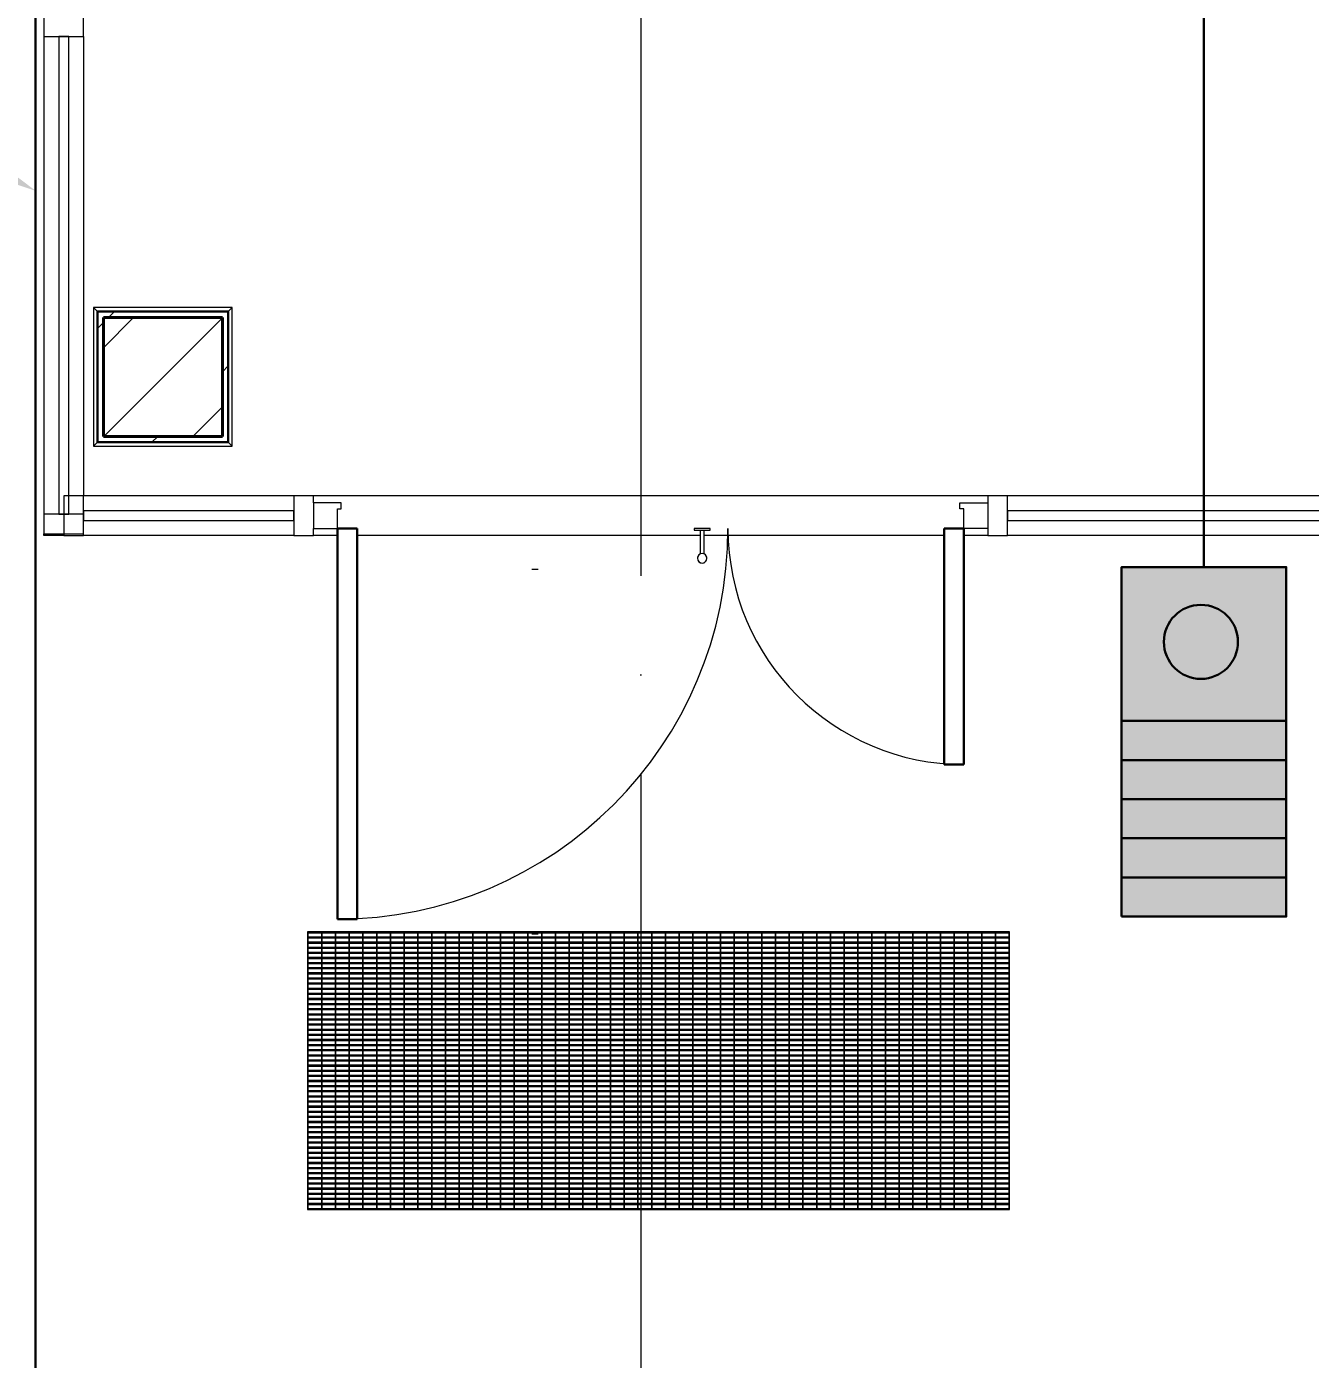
# Model space of a CAD drawing. Header units: millimetres. Extents: x -404508 to 361533, y -175093 to 31861.
# Drawn here: x -21061 to -17824, y -158460 to -155099 of the extents above; entities that cross this region are included whole.
import ezdxf
from ezdxf import colors
from ezdxf.entities.mleader import LeaderData, LeaderLine
from ezdxf.math import Vec2, Vec3

# ---------------------------------------------------------------- set-up
doc = ezdxf.new("R2010")
doc.units = ezdxf.units.MM
doc.linetypes.add('ADSK_Линия сетки', pattern=[25, 20, -2.5, 0, -2.5])
doc.linetypes.add('ADSK_Невидимые', pattern=[5, 3, -2])
for name, color, linetype, lineweight in [('E-Безопасность-G', 153, 'Continuous', 35), ('RC-Выноски', 7, 'Continuous', 0), ('Витраж', 7, 'Continuous', 9), ('Двери', 252, 'Continuous', 9), ('Лестницы', 252, 'Continuous', 9), ('Линии', 7, 'Continuous', 9), ('лс', 5, 'Continuous', 30), ('Несущие колонны', 252, 'Continuous', 18), ('Обобщенные модели', 252, 'Continuous', 18), ('Ограждение', 252, 'Continuous', 9), ('Оси', 252, 'Continuous', 9), ('Панели витража', 252, 'Continuous', 9), ('Стены наружные', 7, 'Continuous', 18)]:
    doc.layers.add(name, color=color, linetype=linetype, lineweight=lineweight)
doc.styles.add('RubezhCAD', font='', dxfattribs={"oblique": 10})
doc.styles.get('RubezhCAD').set_extended_font_data('GOST type A')

# ---------------------------------------------------------------- blocks, each defined once
blk = doc.blocks.new('Уличная Панель')
at = {"ltscale": 100, "true_color": 0xffffff}
h = blk.add_hatch(color=7, dxfattribs=at)
h.dxf.hatch_style = 1
h.paths.add_polyline_path([(-415, 0), (-415, 881.2), (0, 881.2), (0, 0)])
at = {"ltscale": 100}
h = blk.add_hatch(color=3, dxfattribs=at)
h.dxf.hatch_style = 1
edge = h.paths.add_edge_path()
edge.add_arc((-215.1, 692.7), 93.4, 0, 360)
at = {"layer": 'лс', "color": 3}
blk.add_lwpolyline([(-415, 0), (-415, 881.2), (0, 881.2), (0, 0)], close=True, dxfattribs=at)
for points in [[(-415, 493.2), (0, 493.2)], [(-415, 394.6), (0, 394.6)], [(-415, 295.9), (0, 295.9)], [(-415, 197.3), (0, 197.3)], [(-415, 98.6), (0, 98.6)]]:
    blk.add_lwpolyline(points, dxfattribs=at)
blk.add_circle((-215.1, 692.7), 93.4, dxfattribs=at)
blk = doc.blocks.new('1 этаж')
at = {"layer": 'Несущие колонны', "lineweight": 9, "true_color": 0x636466}
h = blk.add_hatch(dxfattribs=at)
h.set_pattern_fill('FP_12', color=251, angle=180, style=0, pattern_type=2)
h.set_pattern_definition([(45, (-32119.82, 96), (-224.5064, 224.5064), []), (45, (-31895.32, 96), (-224.5064, 224.5064), [396.875, -79.375, 3.353, -76.022])])
h.paths.add_polyline_path([(-34010.8, -24443.7), (-34010.8, -24143.7), (-34310.8, -24143.7), (-34310.8, -24443.7)])
at = {"layer": 'Витраж', "color": 251, "lineweight": 18, "true_color": 0x636466, "extrusion": (0, 0, -1)}
for p, q in [((-34460.8, -23384.7), (-34460.8, -23434.7)), ((-34360.8, -23434.7), (-34360.8, -23384.7)), ((-34460.8, -23434.7), (-34360.8, -23434.7)), ((-33780.8, -24593.7), (-33830.8, -24593.7)), ((-33830.8, -24593.7), (-33830.8, -24693.7)), ((-33780.8, -24611.2), (-33780.8, -24593.7)), ((-32030.8, -24593.7), (-32080.8, -24593.7)), ((-32080.8, -24593.7), (-32080.8, -24611.2)), ((-32030.8, -24693.7), (-32030.8, -24593.7)), ((-33830.8, -24693.7), (-33780.8, -24693.7)), ((-33780.8, -24693.7), (-33780.8, -24676.2)), ((-32080.8, -24676.2), (-32080.8, -24693.7)), ((-32080.8, -24693.7), (-32030.8, -24693.7))]:
    blk.add_line(p, q, dxfattribs=at)
at = {"layer": 'Витраж', "color": 251, "true_color": 0x636466}
for p, q in [((-34460.8, -23434.7), (-34460.8, -24639.7)), ((-34360.8, -23434.7), (-34360.8, -24593.7)), ((-33830.8, -24593.7), (-34360.8, -24593.7)), ((-32080.8, -24593.7), (-33780.8, -24593.7)), ((-30990.8, -24593.7), (-32030.8, -24593.7)), ((-33830.8, -24693.7), (-34360.8, -24693.7)), ((-33720.8, -24693.7), (-33780.8, -24693.7)), ((-32805.5, -24693.7), (-33670.8, -24693.7)), ((-32190.8, -24693.7), (-32796.1, -24693.7)), ((-32080.8, -24693.7), (-32140.8, -24693.7)), ((-30990.8, -24693.7), (-32030.8, -24693.7))]:
    blk.add_line(p, q, dxfattribs=at)
at = {"layer": 'Витраж', "color": 251, "lineweight": 18, "true_color": 0x636466}
for p, q in [((-34360.8, -24593.7), (-34410.8, -24593.7)), ((-34410.8, -24593.7), (-34410.8, -24693.7)), ((-34360.8, -24693.7), (-34360.8, -24593.7)), ((-34360.8, -24639.7), (-34460.8, -24639.7)), ((-34460.8, -24639.7), (-34460.8, -24689.7)), ((-34360.8, -24689.7), (-34360.8, -24639.7)), ((-34460.8, -24689.7), (-34360.8, -24689.7)), ((-34410.8, -24693.7), (-34360.8, -24693.7))]:
    blk.add_line(p, q, dxfattribs=at)
at = {"layer": 'Двери', "color": 251, "true_color": 0x636466}
for p, q in [((-33780.8, -24611.2), (-33780.8, -24676.2)), ((-33710.8, -24611.2), (-33780.8, -24611.2)), ((-33720.8, -24676.2), (-33720.8, -24626.2)), ((-33720.8, -24626.2), (-33710.8, -24626.2)), ((-33710.8, -24626.2), (-33710.8, -24611.2)), ((-32150.8, -24611.2), (-32080.8, -24611.2)), ((-32150.8, -24626.2), (-32150.8, -24611.2)), ((-32140.8, -24626.2), (-32150.8, -24626.2)), ((-32140.8, -24676.2), (-32140.8, -24626.2)), ((-32080.8, -24611.2), (-32080.8, -24676.2)), ((-33780.8, -24676.2), (-33720.8, -24676.2)), ((-32820.8, -24676.2), (-32820.8, -24680.2)), ((-32820.8, -24676.2), (-32820.8, -24680.2)), ((-32820.1, -24676.2), (-32820.8, -24676.2)), ((-32780.8, -24676.2), (-32820.8, -24676.2)), ((-32820.1, -24676.2), (-32820.8, -24676.2)), ((-32820.1, -24676.2), (-32820.8, -24676.2)), ((-32820.8, -24680.2), (-32780.8, -24680.2)), ((-32820.8, -24680.2), (-32820.1, -24680.2)), ((-32820.8, -24680.2), (-32820.1, -24680.2)), ((-32820.8, -24680.2), (-32820.1, -24680.2)), ((-32805.8, -24680.2), (-32805.8, -24740.7)), ((-32795.8, -24740.6), (-32795.8, -24680.2)), ((-32780.8, -24676.2), (-32781.5, -24676.2)), ((-32780.8, -24676.2), (-32781.5, -24676.2)), ((-32780.8, -24676.2), (-32781.5, -24676.2)), ((-32781.5, -24680.2), (-32780.8, -24680.2)), ((-32781.5, -24680.2), (-32780.8, -24680.2)), ((-32781.5, -24680.2), (-32780.8, -24680.2)), ((-32780.8, -24680.2), (-32780.8, -24676.2)), ((-32780.8, -24680.2), (-32780.8, -24676.2)), ((-32080.8, -24676.2), (-32140.8, -24676.2))]:
    blk.add_line(p, q, dxfattribs=at)
at = {"layer": 'Двери', "color": 251, "lineweight": 30, "true_color": 0x636466}
for p, q in [((-33670.8, -24676.2), (-33720.8, -24676.2)), ((-33720.8, -24676.2), (-33720.8, -25661.2)), ((-33670.8, -25661.2), (-33670.8, -24676.2)), ((-32190.8, -25271.2), (-32190.8, -24676.2)), ((-32190.8, -24676.2), (-32140.8, -24676.2)), ((-32140.8, -24676.2), (-32140.8, -25271.2)), ((-32140.8, -25271.2), (-32190.8, -25271.2)), ((-33720.8, -25661.2), (-33670.8, -25661.2))]:
    blk.add_line(p, q, dxfattribs=at)
at = {"layer": 'Двери', "color": 251, "true_color": 0x636466}
for centre, radius, start, end in [((-33720.8, -24676.2), 985, 270, 0), ((-32140.8, -24676.2), 595, 180, 270), ((-32800.8, -24751.2), 12, 0, 180), ((-32800.8, -24751.2), 12, 150, 180), ((-32800.8, -24751.2), 12, 180, 0), ((-32800.8, -24751.2), 12, 210, 270), ((-32800.8, -24751.2), 12, 113.9342, 135), ((-32800.8, -24751.2), 12, 285, 345), ((-32800.8, -24751.2), 12, 60, 66.0658), ((-32800.8, -24751.2), 12, 0, 30)]:
    blk.add_arc(centre, radius, start, end, dxfattribs=at)
at = {"layer": 'Лестницы', "color": 251, "true_color": 0x636466}
for p, q in [((-34460.8, -24693.7), (-34460.8, -24689.7)), ((-34410.8, -24693.7), (-34460.8, -24693.7))]:
    blk.add_line(p, q, dxfattribs=at)
at = {"layer": 'Линии', "color": 251, "linetype": 'ADSK_Невидимые', "ltscale": 100, "true_color": 0x636466}
for p, q in [((-33230.6, -24778.2), (-33214.3, -24778.2)), ((-33230.6, -25698.2), (-33214.3, -25698.2))]:
    blk.add_line(p, q, dxfattribs=at)
at = {"layer": 'Несущие колонны', "color": 251, "lineweight": 40, "true_color": 0x636466}
for p, q in [((-34310.8, -24143.7), (-34310.8, -24443.7)), ((-34010.8, -24143.7), (-34310.8, -24143.7)), ((-34310.8, -24443.7), (-34310.8, -24143.7)), ((-34310.8, -24143.7), (-34010.8, -24143.7)), ((-34010.8, -24443.7), (-34010.8, -24143.7)), ((-34010.8, -24143.7), (-34010.8, -24443.7)), ((-34310.8, -24443.7), (-34010.8, -24443.7)), ((-34010.8, -24443.7), (-34310.8, -24443.7))]:
    blk.add_line(p, q, dxfattribs=at)
at = {"layer": 'Обобщенные модели', "color": 251, "lineweight": 9, "true_color": 0x636466}
for p, q in [((-33794.1, -25693.7), (-33795.8, -25693.7)), ((-33795.8, -25693.7), (-33795.8, -26393.7)), ((-32025.8, -25693.7), (-33795.8, -25693.7)), ((-33795.8, -25693.7), (-33795.8, -25695.7)), ((-33795.8, -25695.7), (-32025.8, -25695.7)), ((-32025.8, -25706.7), (-33795.8, -25706.7)), ((-33795.8, -25706.7), (-33795.8, -25708.6)), ((-33795.8, -25708.6), (-32025.8, -25708.6)), ((-33794.1, -26393.7), (-33794.1, -25693.7)), ((-33759.5, -25693.7), (-33761.1, -25693.7)), ((-33761.1, -25693.7), (-33761.1, -26393.7)), ((-33759.5, -26393.7), (-33759.5, -25693.7)), ((-33724.8, -25693.7), (-33726.5, -25693.7)), ((-33726.5, -25693.7), (-33726.5, -26393.7)), ((-33724.8, -26393.7), (-33724.8, -25693.7)), ((-33690.1, -25693.7), (-33691.8, -25693.7)), ((-33691.8, -25693.7), (-33691.8, -26393.7)), ((-33690.1, -26393.7), (-33690.1, -25693.7)), ((-33655.4, -25693.7), (-33657.1, -25693.7)), ((-33657.1, -25693.7), (-33657.1, -26393.7)), ((-33655.4, -26393.7), (-33655.4, -25693.7)), ((-33620.8, -25693.7), (-33622.4, -25693.7)), ((-33622.4, -25693.7), (-33622.4, -26393.7)), ((-33620.8, -26393.7), (-33620.8, -25693.7)), ((-33586.1, -25693.7), (-33587.8, -25693.7)), ((-33587.8, -25693.7), (-33587.8, -26393.7)), ((-33586.1, -26393.7), (-33586.1, -25693.7)), ((-33551.4, -25693.7), (-33553.1, -25693.7)), ((-33553.1, -25693.7), (-33553.1, -26393.7)), ((-33551.4, -26393.7), (-33551.4, -25693.7)), ((-33516.7, -25693.7), (-33518.4, -25693.7)), ((-33518.4, -25693.7), (-33518.4, -26393.7)), ((-33516.7, -26393.7), (-33516.7, -25693.7)), ((-33482.1, -25693.7), (-33483.7, -25693.7)), ((-33483.7, -25693.7), (-33483.7, -26393.7)), ((-33482.1, -26393.7), (-33482.1, -25693.7)), ((-33447.4, -25693.7), (-33449.1, -25693.7)), ((-33449.1, -25693.7), (-33449.1, -26393.7)), ((-33447.4, -26393.7), (-33447.4, -25693.7)), ((-33412.7, -25693.7), (-33414.4, -25693.7)), ((-33414.4, -25693.7), (-33414.4, -26393.7)), ((-33412.7, -26393.7), (-33412.7, -25693.7)), ((-33378.1, -25693.7), (-33379.7, -25693.7)), ((-33379.7, -25693.7), (-33379.7, -26393.7)), ((-33378.1, -26393.7), (-33378.1, -25693.7)), ((-33343.4, -25693.7), (-33345.1, -25693.7)), ((-33345.1, -25693.7), (-33345.1, -26393.7)), ((-33343.4, -26393.7), (-33343.4, -25693.7)), ((-33308.7, -25693.7), (-33310.4, -25693.7)), ((-33310.4, -25693.7), (-33310.4, -26393.7)), ((-33308.7, -26393.7), (-33308.7, -25693.7)), ((-33274, -25693.7), (-33275.7, -25693.7)), ((-33275.7, -25693.7), (-33275.7, -26393.7)), ((-33274, -26393.7), (-33274, -25693.7)), ((-33239.4, -25693.7), (-33241, -25693.7)), ((-33241, -25693.7), (-33241, -26393.7)), ((-33239.4, -26393.7), (-33239.4, -25693.7)), ((-33204.7, -25693.7), (-33206.4, -25693.7)), ((-33206.4, -25693.7), (-33206.4, -26393.7)), ((-33204.7, -26393.7), (-33204.7, -25693.7)), ((-33170, -25693.7), (-33171.7, -25693.7)), ((-33171.7, -25693.7), (-33171.7, -26393.7)), ((-33170, -26393.7), (-33170, -25693.7)), ((-33135.3, -25693.7), (-33137, -25693.7)), ((-33137, -25693.7), (-33137, -26393.7)), ((-33135.3, -26393.7), (-33135.3, -25693.7)), ((-33100.7, -25693.7), (-33102.3, -25693.7)), ((-33102.3, -25693.7), (-33102.3, -26393.7)), ((-33100.7, -26393.7), (-33100.7, -25693.7)), ((-33066, -25693.7), (-33067.7, -25693.7)), ((-33067.7, -25693.7), (-33067.7, -26393.7)), ((-33066, -26393.7), (-33066, -25693.7)), ((-33031.3, -25693.7), (-33033, -25693.7)), ((-33033, -25693.7), (-33033, -26393.7)), ((-33031.3, -26393.7), (-33031.3, -25693.7)), ((-32996.6, -25693.7), (-32998.3, -25693.7)), ((-32998.3, -25693.7), (-32998.3, -26393.7)), ((-32996.6, -26393.7), (-32996.6, -25693.7)), ((-32962, -25693.7), (-32963.6, -25693.7)), ((-32963.6, -25693.7), (-32963.6, -26393.7)), ((-32962, -26393.7), (-32962, -25693.7)), ((-32927.3, -25693.7), (-32929, -25693.7)), ((-32929, -25693.7), (-32929, -26393.7)), ((-32927.3, -26393.7), (-32927.3, -25693.7)), ((-32892.6, -25693.7), (-32894.3, -25693.7)), ((-32894.3, -25693.7), (-32894.3, -26393.7)), ((-32892.6, -26393.7), (-32892.6, -25693.7)), ((-32858, -25693.7), (-32859.6, -25693.7)), ((-32859.6, -25693.7), (-32859.6, -26393.7)), ((-32858, -26393.7), (-32858, -25693.7)), ((-32823.3, -25693.7), (-32825, -25693.7)), ((-32825, -25693.7), (-32825, -26393.7)), ((-32823.3, -26393.7), (-32823.3, -25693.7)), ((-32788.6, -25693.7), (-32790.3, -25693.7)), ((-32790.3, -25693.7), (-32790.3, -26393.7)), ((-32788.6, -26393.7), (-32788.6, -25693.7)), ((-32753.9, -25693.7), (-32755.6, -25693.7)), ((-32755.6, -25693.7), (-32755.6, -26393.7)), ((-32753.9, -26393.7), (-32753.9, -25693.7)), ((-32719.3, -25693.7), (-32720.9, -25693.7)), ((-32720.9, -25693.7), (-32720.9, -26393.7)), ((-32719.3, -26393.7), (-32719.3, -25693.7)), ((-32684.6, -25693.7), (-32686.3, -25693.7)), ((-32686.3, -25693.7), (-32686.3, -26393.7)), ((-32684.6, -26393.7), (-32684.6, -25693.7)), ((-32649.9, -25693.7), (-32651.6, -25693.7)), ((-32651.6, -25693.7), (-32651.6, -26393.7)), ((-32649.9, -26393.7), (-32649.9, -25693.7)), ((-32615.2, -25693.7), (-32616.9, -25693.7)), ((-32616.9, -25693.7), (-32616.9, -26393.7)), ((-32615.2, -26393.7), (-32615.2, -25693.7)), ((-32580.6, -25693.7), (-32582.2, -25693.7)), ((-32582.2, -25693.7), (-32582.2, -26393.7)), ((-32580.6, -26393.7), (-32580.6, -25693.7)), ((-32545.9, -25693.7), (-32547.6, -25693.7)), ((-32547.6, -25693.7), (-32547.6, -26393.7)), ((-32545.9, -26393.7), (-32545.9, -25693.7)), ((-32511.2, -25693.7), (-32512.9, -25693.7)), ((-32512.9, -25693.7), (-32512.9, -26393.7)), ((-32511.2, -26393.7), (-32511.2, -25693.7)), ((-32476.6, -25693.7), (-32478.2, -25693.7)), ((-32478.2, -25693.7), (-32478.2, -26393.7)), ((-32476.6, -26393.7), (-32476.6, -25693.7)), ((-32441.9, -25693.7), (-32443.6, -25693.7)), ((-32443.6, -25693.7), (-32443.6, -26393.7)), ((-32441.9, -26393.7), (-32441.9, -25693.7)), ((-32407.2, -25693.7), (-32408.9, -25693.7)), ((-32408.9, -25693.7), (-32408.9, -26393.7)), ((-32407.2, -26393.7), (-32407.2, -25693.7)), ((-32372.5, -25693.7), (-32374.2, -25693.7)), ((-32374.2, -25693.7), (-32374.2, -26393.7)), ((-32372.5, -26393.7), (-32372.5, -25693.7)), ((-32337.9, -25693.7), (-32339.5, -25693.7)), ((-32339.5, -25693.7), (-32339.5, -26393.7)), ((-32337.9, -26393.7), (-32337.9, -25693.7)), ((-32303.2, -25693.7), (-32304.9, -25693.7)), ((-32304.9, -25693.7), (-32304.9, -26393.7)), ((-32303.2, -26393.7), (-32303.2, -25693.7)), ((-32268.5, -25693.7), (-32270.2, -25693.7)), ((-32270.2, -25693.7), (-32270.2, -26393.7)), ((-32268.5, -26393.7), (-32268.5, -25693.7)), ((-32233.8, -25693.7), (-32235.5, -25693.7)), ((-32235.5, -25693.7), (-32235.5, -26393.7)), ((-32233.8, -26393.7), (-32233.8, -25693.7)), ((-32199.2, -25693.7), (-32200.8, -25693.7)), ((-32200.8, -25693.7), (-32200.8, -26393.7)), ((-32199.2, -26393.7), (-32199.2, -25693.7)), ((-32164.5, -25693.7), (-32166.2, -25693.7)), ((-32166.2, -25693.7), (-32166.2, -26393.7)), ((-32164.5, -26393.7), (-32164.5, -25693.7)), ((-32129.8, -25693.7), (-32131.5, -25693.7)), ((-32131.5, -25693.7), (-32131.5, -26393.7)), ((-32129.8, -26393.7), (-32129.8, -25693.7)), ((-32095.1, -25693.7), (-32096.8, -25693.7)), ((-32096.8, -25693.7), (-32096.8, -26393.7)), ((-32095.1, -26393.7), (-32095.1, -25693.7)), ((-32060.5, -25693.7), (-32062.1, -25693.7)), ((-32062.1, -25693.7), (-32062.1, -26393.7)), ((-32060.5, -26393.7), (-32060.5, -25693.7)), ((-32025.8, -25693.7), (-32027.5, -25693.7)), ((-32027.5, -25693.7), (-32027.5, -26393.7)), ((-32025.8, -26393.7), (-32025.8, -25693.7)), ((-32025.8, -25695.7), (-32025.8, -25693.7)), ((-32025.8, -25708.6), (-32025.8, -25706.7)), ((-32025.8, -25719.6), (-33795.8, -25719.6)), ((-33795.8, -25719.6), (-33795.8, -25721.5)), ((-33795.8, -25721.5), (-32025.8, -25721.5)), ((-32025.8, -25732.5), (-33795.8, -25732.5)), ((-33795.8, -25732.5), (-33795.8, -25734.4)), ((-33795.8, -25734.4), (-32025.8, -25734.4)), ((-32025.8, -25745.4), (-33795.8, -25745.4)), ((-33795.8, -25745.4), (-33795.8, -25747.4)), ((-33795.8, -25747.4), (-32025.8, -25747.4)), ((-32025.8, -25721.5), (-32025.8, -25719.6)), ((-32025.8, -25734.4), (-32025.8, -25732.5)), ((-32025.8, -25747.4), (-32025.8, -25745.4)), ((-32025.8, -25758.4), (-33795.8, -25758.4)), ((-33795.8, -25758.4), (-33795.8, -25760.3)), ((-33795.8, -25760.3), (-32025.8, -25760.3)), ((-32025.8, -25771.3), (-33795.8, -25771.3)), ((-33795.8, -25771.3), (-33795.8, -25773.2)), ((-33795.8, -25773.2), (-32025.8, -25773.2)), ((-32025.8, -25760.3), (-32025.8, -25758.4)), ((-32025.8, -25773.2), (-32025.8, -25771.3)), ((-32025.8, -25784.2), (-33795.8, -25784.2)), ((-33795.8, -25784.2), (-33795.8, -25786.1)), ((-33795.8, -25786.1), (-32025.8, -25786.1)), ((-32025.8, -25797.1), (-33795.8, -25797.1)), ((-33795.8, -25797.1), (-33795.8, -25799.1)), ((-33795.8, -25799.1), (-32025.8, -25799.1)), ((-32025.8, -25810.1), (-33795.8, -25810.1)), ((-33795.8, -25810.1), (-33795.8, -25812)), ((-33795.8, -25812), (-32025.8, -25812)), ((-32025.8, -25786.1), (-32025.8, -25784.2)), ((-32025.8, -25799.1), (-32025.8, -25797.1)), ((-32025.8, -25812), (-32025.8, -25810.1)), ((-32025.8, -25823), (-33795.8, -25823)), ((-33795.8, -25823), (-33795.8, -25824.9)), ((-33795.8, -25824.9), (-32025.8, -25824.9)), ((-32025.8, -25835.9), (-33795.8, -25835.9)), ((-33795.8, -25835.9), (-33795.8, -25837.9)), ((-33795.8, -25837.9), (-32025.8, -25837.9)), ((-32025.8, -25824.9), (-32025.8, -25823)), ((-32025.8, -25837.9), (-32025.8, -25835.9)), ((-32025.8, -25848.9), (-33795.8, -25848.9)), ((-33795.8, -25848.9), (-33795.8, -25850.8)), ((-33795.8, -25850.8), (-32025.8, -25850.8)), ((-32025.8, -25861.8), (-33795.8, -25861.8)), ((-33795.8, -25861.8), (-33795.8, -25863.7)), ((-33795.8, -25863.7), (-32025.8, -25863.7)), ((-32025.8, -25874.7), (-33795.8, -25874.7)), ((-33795.8, -25874.7), (-33795.8, -25876.6)), ((-33795.8, -25876.6), (-32025.8, -25876.6)), ((-32025.8, -25850.8), (-32025.8, -25848.9)), ((-32025.8, -25863.7), (-32025.8, -25861.8)), ((-32025.8, -25876.6), (-32025.8, -25874.7)), ((-32025.8, -25887.6), (-33795.8, -25887.6)), ((-33795.8, -25887.6), (-33795.8, -25889.6)), ((-33795.8, -25889.6), (-32025.8, -25889.6)), ((-32025.8, -25900.6), (-33795.8, -25900.6)), ((-33795.8, -25900.6), (-33795.8, -25902.5)), ((-33795.8, -25902.5), (-32025.8, -25902.5)), ((-32025.8, -25913.5), (-33795.8, -25913.5)), ((-33795.8, -25913.5), (-33795.8, -25915.4)), ((-33795.8, -25915.4), (-32025.8, -25915.4)), ((-32025.8, -25889.6), (-32025.8, -25887.6)), ((-32025.8, -25902.5), (-32025.8, -25900.6)), ((-32025.8, -25915.4), (-32025.8, -25913.5)), ((-32025.8, -25926.4), (-33795.8, -25926.4)), ((-33795.8, -25926.4), (-33795.8, -25928.3)), ((-33795.8, -25928.3), (-32025.8, -25928.3)), ((-32025.8, -25939.3), (-33795.8, -25939.3)), ((-33795.8, -25939.3), (-33795.8, -25941.3)), ((-33795.8, -25941.3), (-32025.8, -25941.3)), ((-32025.8, -25928.3), (-32025.8, -25926.4)), ((-32025.8, -25941.3), (-32025.8, -25939.3)), ((-32025.8, -25952.3), (-33795.8, -25952.3)), ((-33795.8, -25952.3), (-33795.8, -25954.2)), ((-33795.8, -25954.2), (-32025.8, -25954.2)), ((-32025.8, -25965.2), (-33795.8, -25965.2)), ((-33795.8, -25965.2), (-33795.8, -25967.1)), ((-33795.8, -25967.1), (-32025.8, -25967.1)), ((-32025.8, -25978.1), (-33795.8, -25978.1)), ((-33795.8, -25978.1), (-33795.8, -25980.1)), ((-33795.8, -25980.1), (-32025.8, -25980.1)), ((-32025.8, -25954.2), (-32025.8, -25952.3)), ((-32025.8, -25967.1), (-32025.8, -25965.2)), ((-32025.8, -25980.1), (-32025.8, -25978.1)), ((-32025.8, -25991.1), (-33795.8, -25991.1)), ((-33795.8, -25991.1), (-33795.8, -25993)), ((-33795.8, -25993), (-32025.8, -25993)), ((-32025.8, -26004), (-33795.8, -26004)), ((-33795.8, -26004), (-33795.8, -26005.9)), ((-33795.8, -26005.9), (-32025.8, -26005.9)), ((-32025.8, -25993), (-32025.8, -25991.1)), ((-32025.8, -26005.9), (-32025.8, -26004)), ((-32025.8, -26016.9), (-33795.8, -26016.9)), ((-33795.8, -26016.9), (-33795.8, -26018.8)), ((-33795.8, -26018.8), (-32025.8, -26018.8)), ((-32025.8, -26029.8), (-33795.8, -26029.8)), ((-33795.8, -26029.8), (-33795.8, -26031.8)), ((-33795.8, -26031.8), (-32025.8, -26031.8)), ((-32025.8, -26042.8), (-33795.8, -26042.8)), ((-33795.8, -26042.8), (-33795.8, -26044.7)), ((-33795.8, -26044.7), (-32025.8, -26044.7)), ((-32025.8, -26018.8), (-32025.8, -26016.9)), ((-32025.8, -26031.8), (-32025.8, -26029.8)), ((-32025.8, -26044.7), (-32025.8, -26042.8)), ((-32025.8, -26055.7), (-33795.8, -26055.7)), ((-33795.8, -26055.7), (-33795.8, -26057.6)), ((-33795.8, -26057.6), (-32025.8, -26057.6)), ((-32025.8, -26068.6), (-33795.8, -26068.6)), ((-33795.8, -26068.6), (-33795.8, -26070.5)), ((-33795.8, -26070.5), (-32025.8, -26070.5)), ((-32025.8, -26081.5), (-33795.8, -26081.5)), ((-33795.8, -26081.5), (-33795.8, -26083.5)), ((-33795.8, -26083.5), (-32025.8, -26083.5)), ((-32025.8, -26057.6), (-32025.8, -26055.7)), ((-32025.8, -26070.5), (-32025.8, -26068.6)), ((-32025.8, -26083.5), (-32025.8, -26081.5)), ((-32025.8, -26094.5), (-33795.8, -26094.5)), ((-33795.8, -26094.5), (-33795.8, -26096.4)), ((-33795.8, -26096.4), (-32025.8, -26096.4)), ((-32025.8, -26107.4), (-33795.8, -26107.4)), ((-33795.8, -26107.4), (-33795.8, -26109.3)), ((-33795.8, -26109.3), (-32025.8, -26109.3)), ((-32025.8, -26096.4), (-32025.8, -26094.5)), ((-32025.8, -26109.3), (-32025.8, -26107.4)), ((-32025.8, -26120.3), (-33795.8, -26120.3)), ((-33795.8, -26120.3), (-33795.8, -26122.3)), ((-33795.8, -26122.3), (-32025.8, -26122.3)), ((-32025.8, -26133.3), (-33795.8, -26133.3)), ((-33795.8, -26133.3), (-33795.8, -26135.2)), ((-33795.8, -26135.2), (-32025.8, -26135.2)), ((-32025.8, -26146.2), (-33795.8, -26146.2)), ((-33795.8, -26146.2), (-33795.8, -26148.1)), ((-33795.8, -26148.1), (-32025.8, -26148.1)), ((-32025.8, -26122.3), (-32025.8, -26120.3)), ((-32025.8, -26135.2), (-32025.8, -26133.3)), ((-32025.8, -26148.1), (-32025.8, -26146.2)), ((-32025.8, -26159.1), (-33795.8, -26159.1)), ((-33795.8, -26159.1), (-33795.8, -26161)), ((-33795.8, -26161), (-32025.8, -26161)), ((-32025.8, -26172), (-33795.8, -26172)), ((-33795.8, -26172), (-33795.8, -26174)), ((-33795.8, -26174), (-32025.8, -26174)), ((-32025.8, -26161), (-32025.8, -26159.1)), ((-32025.8, -26174), (-32025.8, -26172)), ((-32025.8, -26185), (-33795.8, -26185)), ((-33795.8, -26185), (-33795.8, -26186.9)), ((-33795.8, -26186.9), (-32025.8, -26186.9)), ((-32025.8, -26197.9), (-33795.8, -26197.9)), ((-33795.8, -26197.9), (-33795.8, -26199.8)), ((-33795.8, -26199.8), (-32025.8, -26199.8)), ((-32025.8, -26210.8), (-33795.8, -26210.8)), ((-33795.8, -26210.8), (-33795.8, -26212.7)), ((-33795.8, -26212.7), (-32025.8, -26212.7)), ((-32025.8, -26186.9), (-32025.8, -26185)), ((-32025.8, -26199.8), (-32025.8, -26197.9)), ((-32025.8, -26212.7), (-32025.8, -26210.8)), ((-32025.8, -26223.7), (-33795.8, -26223.7)), ((-33795.8, -26223.7), (-33795.8, -26225.7)), ((-33795.8, -26225.7), (-32025.8, -26225.7)), ((-32025.8, -26236.7), (-33795.8, -26236.7)), ((-33795.8, -26236.7), (-33795.8, -26238.6)), ((-33795.8, -26238.6), (-32025.8, -26238.6)), ((-32025.8, -26249.6), (-33795.8, -26249.6)), ((-33795.8, -26249.6), (-33795.8, -26251.5)), ((-33795.8, -26251.5), (-32025.8, -26251.5)), ((-32025.8, -26225.7), (-32025.8, -26223.7)), ((-32025.8, -26238.6), (-32025.8, -26236.7)), ((-32025.8, -26251.5), (-32025.8, -26249.6)), ((-32025.8, -26262.5), (-33795.8, -26262.5)), ((-33795.8, -26262.5), (-33795.8, -26264.5)), ((-33795.8, -26264.5), (-32025.8, -26264.5)), ((-32025.8, -26275.5), (-33795.8, -26275.5)), ((-33795.8, -26275.5), (-33795.8, -26277.4)), ((-33795.8, -26277.4), (-32025.8, -26277.4)), ((-32025.8, -26264.5), (-32025.8, -26262.5)), ((-32025.8, -26277.4), (-32025.8, -26275.5)), ((-32025.8, -26288.4), (-33795.8, -26288.4)), ((-33795.8, -26288.4), (-33795.8, -26290.3)), ((-33795.8, -26290.3), (-32025.8, -26290.3)), ((-32025.8, -26301.3), (-33795.8, -26301.3)), ((-33795.8, -26301.3), (-33795.8, -26303.2)), ((-33795.8, -26303.2), (-32025.8, -26303.2)), ((-32025.8, -26314.2), (-33795.8, -26314.2)), ((-33795.8, -26314.2), (-33795.8, -26316.2)), ((-33795.8, -26316.2), (-32025.8, -26316.2)), ((-32025.8, -26290.3), (-32025.8, -26288.4)), ((-32025.8, -26303.2), (-32025.8, -26301.3)), ((-32025.8, -26316.2), (-32025.8, -26314.2)), ((-32025.8, -26327.2), (-33795.8, -26327.2)), ((-33795.8, -26327.2), (-33795.8, -26329.1)), ((-33795.8, -26329.1), (-32025.8, -26329.1)), ((-32025.8, -26340.1), (-33795.8, -26340.1)), ((-33795.8, -26340.1), (-33795.8, -26342)), ((-33795.8, -26342), (-32025.8, -26342)), ((-32025.8, -26329.1), (-32025.8, -26327.2)), ((-32025.8, -26342), (-32025.8, -26340.1)), ((-32025.8, -26353), (-33795.8, -26353)), ((-33795.8, -26353), (-33795.8, -26354.9)), ((-33795.8, -26354.9), (-32025.8, -26354.9)), ((-32025.8, -26365.9), (-33795.8, -26365.9)), ((-33795.8, -26365.9), (-33795.8, -26367.9)), ((-33795.8, -26367.9), (-32025.8, -26367.9)), ((-32025.8, -26378.9), (-33795.8, -26378.9)), ((-33795.8, -26378.9), (-33795.8, -26380.8)), ((-33795.8, -26380.8), (-32025.8, -26380.8)), ((-32025.8, -26354.9), (-32025.8, -26353)), ((-32025.8, -26367.9), (-32025.8, -26365.9)), ((-32025.8, -26380.8), (-32025.8, -26378.9)), ((-32025.8, -26391.8), (-33795.8, -26391.8)), ((-33795.8, -26391.8), (-33795.8, -26393.7)), ((-33795.8, -26393.7), (-32025.8, -26393.7)), ((-33795.8, -26393.7), (-33794.1, -26393.7)), ((-33761.1, -26393.7), (-33759.5, -26393.7)), ((-33726.5, -26393.7), (-33724.8, -26393.7)), ((-33691.8, -26393.7), (-33690.1, -26393.7)), ((-33657.1, -26393.7), (-33655.4, -26393.7)), ((-33622.4, -26393.7), (-33620.8, -26393.7)), ((-33587.8, -26393.7), (-33586.1, -26393.7)), ((-33553.1, -26393.7), (-33551.4, -26393.7)), ((-33518.4, -26393.7), (-33516.7, -26393.7)), ((-33483.7, -26393.7), (-33482.1, -26393.7)), ((-33449.1, -26393.7), (-33447.4, -26393.7)), ((-33414.4, -26393.7), (-33412.7, -26393.7)), ((-33379.7, -26393.7), (-33378.1, -26393.7)), ((-33345.1, -26393.7), (-33343.4, -26393.7)), ((-33310.4, -26393.7), (-33308.7, -26393.7)), ((-33275.7, -26393.7), (-33274, -26393.7)), ((-33241, -26393.7), (-33239.4, -26393.7)), ((-33206.4, -26393.7), (-33204.7, -26393.7)), ((-33171.7, -26393.7), (-33170, -26393.7)), ((-33137, -26393.7), (-33135.3, -26393.7)), ((-33102.3, -26393.7), (-33100.7, -26393.7)), ((-33067.7, -26393.7), (-33066, -26393.7)), ((-33033, -26393.7), (-33031.3, -26393.7)), ((-32998.3, -26393.7), (-32996.6, -26393.7)), ((-32963.6, -26393.7), (-32962, -26393.7)), ((-32929, -26393.7), (-32927.3, -26393.7)), ((-32894.3, -26393.7), (-32892.6, -26393.7)), ((-32859.6, -26393.7), (-32858, -26393.7)), ((-32825, -26393.7), (-32823.3, -26393.7)), ((-32790.3, -26393.7), (-32788.6, -26393.7)), ((-32755.6, -26393.7), (-32753.9, -26393.7)), ((-32720.9, -26393.7), (-32719.3, -26393.7)), ((-32686.3, -26393.7), (-32684.6, -26393.7)), ((-32651.6, -26393.7), (-32649.9, -26393.7)), ((-32616.9, -26393.7), (-32615.2, -26393.7)), ((-32582.2, -26393.7), (-32580.6, -26393.7)), ((-32547.6, -26393.7), (-32545.9, -26393.7)), ((-32512.9, -26393.7), (-32511.2, -26393.7)), ((-32478.2, -26393.7), (-32476.6, -26393.7)), ((-32443.6, -26393.7), (-32441.9, -26393.7)), ((-32408.9, -26393.7), (-32407.2, -26393.7)), ((-32374.2, -26393.7), (-32372.5, -26393.7)), ((-32339.5, -26393.7), (-32337.9, -26393.7)), ((-32304.9, -26393.7), (-32303.2, -26393.7)), ((-32270.2, -26393.7), (-32268.5, -26393.7)), ((-32235.5, -26393.7), (-32233.8, -26393.7)), ((-32200.8, -26393.7), (-32199.2, -26393.7)), ((-32166.2, -26393.7), (-32164.5, -26393.7)), ((-32131.5, -26393.7), (-32129.8, -26393.7)), ((-32096.8, -26393.7), (-32095.1, -26393.7)), ((-32062.1, -26393.7), (-32060.5, -26393.7)), ((-32027.5, -26393.7), (-32025.8, -26393.7)), ((-32025.8, -26393.7), (-32025.8, -26391.8))]:
    blk.add_line(p, q, dxfattribs=at)
at = {"layer": 'Ограждение', "color": 251, "true_color": 0x636466}
for p, q in [((-34335.8, -24118.7), (-34335.8, -24468.7)), ((-33985.8, -24118.7), (-34335.8, -24118.7)), ((-34325.8, -24128.7), (-34335.8, -24118.7)), ((-33985.8, -24118.7), (-33995.8, -24128.7)), ((-33985.8, -24468.7), (-33985.8, -24118.7)), ((-34335.8, -24468.7), (-34325.8, -24458.7)), ((-34335.8, -24468.7), (-33985.8, -24468.7)), ((-33985.8, -24468.7), (-33995.8, -24458.7))]:
    blk.add_line(p, q, dxfattribs=at)
at = {"layer": 'Оси', "color": 251, "linetype": 'ADSK_Линия сетки', "ltscale": 100, "true_color": 0x636466}
blk.add_line((-32955.8, 32206.9), (-32955.8, -33769.9), dxfattribs=at)
at = {"layer": 'Панели витража', "color": 251, "lineweight": 18, "true_color": 0x636466}
for p, q in [((-34398.3, -23434.7), (-34423.3, -23434.7)), ((-34423.3, -23434.7), (-34423.3, -24639.7)), ((-34398.3, -24639.7), (-34398.3, -23434.7)), ((-33830.8, -24631.2), (-34360.8, -24631.2)), ((-34360.8, -24631.2), (-34360.8, -24656.2)), ((-33830.8, -24656.2), (-33830.8, -24631.2)), ((-30990.8, -24631.2), (-32030.8, -24631.2)), ((-32030.8, -24631.2), (-32030.8, -24656.2)), ((-34423.3, -24639.7), (-34398.3, -24639.7)), ((-34360.8, -24656.2), (-33830.8, -24656.2)), ((-32030.8, -24656.2), (-30990.8, -24656.2))]:
    blk.add_line(p, q, dxfattribs=at)
at = {"layer": 'Стены наружные', "color": 251, "lineweight": 30, "true_color": 0x636466}
for p, q in [((-33995.8, -24128.7), (-34325.8, -24128.7)), ((-34325.8, -24128.7), (-34325.8, -24458.7)), ((-33995.8, -24458.7), (-33995.8, -24128.7)), ((-34325.8, -24458.7), (-33995.8, -24458.7))]:
    blk.add_line(p, q, dxfattribs=at)
at = {"layer": 'Стены наружные', "color": 251, "linetype": 'Continuous', "lineweight": 9, "true_color": 0x636466}
for p, q in [((-34297.8, -24143.7), (-34282.8, -24128.7)), ((-34325.8, -24171.7), (-34310.8, -24156.7)), ((-34010.8, -24281), (-33995.8, -24266)), ((-34188.6, -24458.7), (-34173.6, -24443.7))]:
    blk.add_line(p, q, dxfattribs=at)

msp = doc.modelspace()

# ---------------------------------------------------------------- linework, layer by layer
at = {"layer": 'лс', "color": 1}
for p, q in [((-18092.2, -156462.2), (-18092.2, -152661.4)), ((-21038.3, -152686.4), (-21038.3, -160823.5))]:
    msp.add_line(p, q, dxfattribs=at)

# ---------------------------------------------------------------- block references
msp.add_blockref('1 этаж', (13443.4, -131688.8))
at = {"layer": 'E-Безопасность-G', "color": 2}
msp.add_blockref('Уличная Панель', (-17884.7, -157343.5), dxfattribs=at)

# ---------------------------------------------------------------- leaders
at = {"layer": 'RC-Выноски', "linetype": 'Continuous', "ltscale": 15}
ml = msp.add_multileader_mtext('Standard', dxfattribs=at)
ml.set_content('{\\H0.91667x;РЦ0.1 -  U/UTP Cat.5e 4x2x0.52 нг(А)-LSLTx} ', color=256, style='RubezhCAD')
ml.set_leader_properties()
ml.build(insert=Vec2(0, 0))
ml.multileader.update_dxf_attribs({"has_text_frame": 1, "text_left_attachment_type": 6, "text_right_attachment_type": 6, "dogleg_length": 2, "arrow_head_size": 400, "scale": 100})
ctx = ml.context
ctx.base_point, ctx.scale, ctx.char_height, ctx.arrow_head_size, ctx.landing_gap_size, ctx.plane_origin = Vec3(-26900.2, -154035.4), 100, 250, 400, 100, Vec3(-553705.6, -192949)
ctx.left_attachment, ctx.right_attachment, ctx.text_align_type = 6, 6, 2
notes = []
notes.append((ctx, [(1, (1, 1, 0), (-23864.8, -154035.4), (-1, 0), 200, [(0, [(-21038.3, -155513)], 0, [])])]))
ctx.mtext.insert, ctx.mtext.width, ctx.mtext.alignment, ctx.mtext.flow_direction = Vec3(-24164.8, -153739.6), 3715.166, 3, 5
for ctx, leaders in notes:
    for number, flags, end, landing, length, lines in leaders:
        leader = LeaderData()
        leader.index, (leader.has_last_leader_line, leader.has_dogleg_vector, leader.attachment_direction) = number, flags
        leader.last_leader_point, leader.dogleg_vector, leader.dogleg_length = Vec3(end), Vec3(landing), length
        for number, points, colour, breaks in lines:
            line = LeaderLine()
            line.index, line.vertices, line.color, line.breaks = number, Vec3.list(points), colors.encode_raw_color(colour), breaks
            leader.lines.append(line)
        ctx.leaders.append(leader)

doc.saveas('drawing.dxf')
